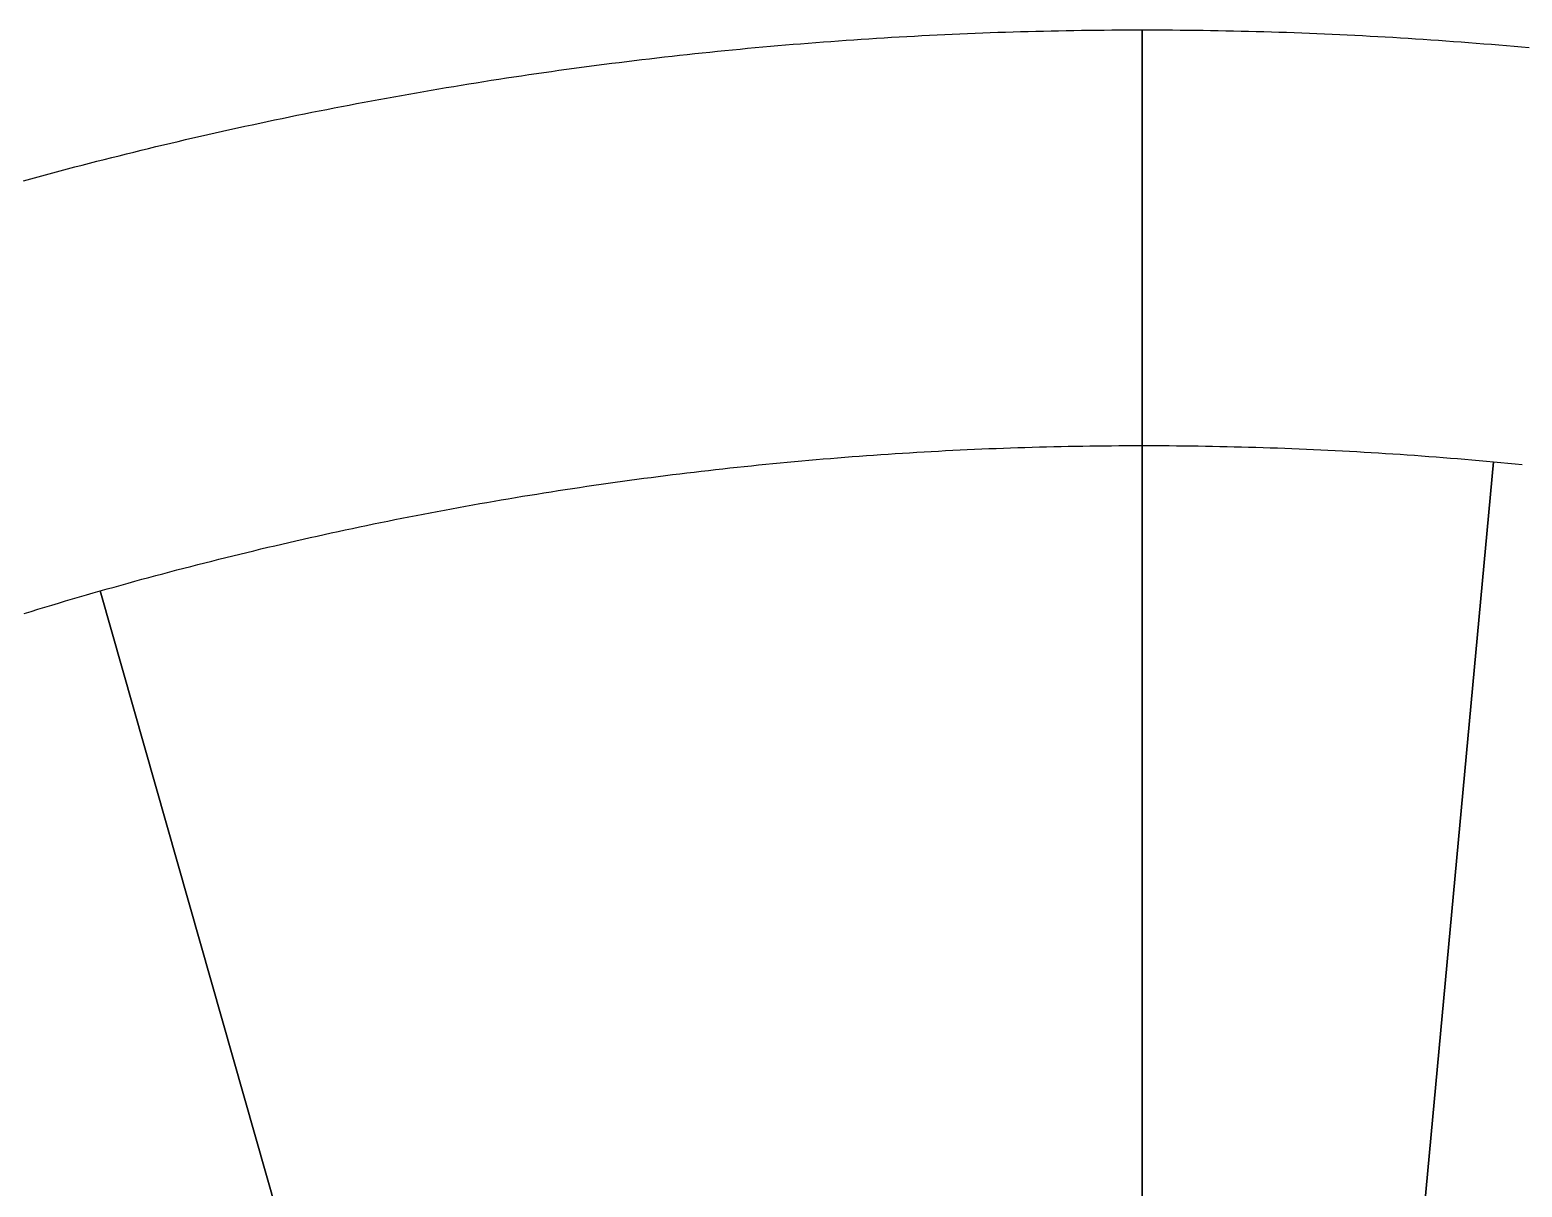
# Model space of a CAD drawing. Extents: x -25400 to 25400, y -24113 to 25400.
# Drawn here: x -6690 to 2285, y 18440 to 25400 of the extents above; entities that cross this region are included whole.
import ezdxf

# ---------------------------------------------------------------- set-up
doc = ezdxf.new("R2010")
doc.units = 0
doc.layers.add('L0D0', color=1, linetype='CONTINUOUS')

msp = doc.modelspace()

# ---------------------------------------------------------------- linework, layer by layer
at = {"layer": 'L0D0'}
for points in [[(-6728.38, 24492.629), (-6684.3, 24504.696), (-6640.197, 24516.684), (-6596.074, 24528.592), (-6551.929, 24540.42), (-6507.762, 24552.17), (-6463.575, 24563.839), (-6419.366, 24575.43), (-6375.137, 24586.94), (-6330.887, 24598.371), (-6286.617, 24609.723), (-6242.326, 24620.994), (-6198.016, 24632.186), (-6153.685, 24643.299), (-6109.334, 24654.331), (-6064.963, 24665.284), (-6020.573, 24676.157), (-5976.163, 24686.949), (-5931.734, 24697.662), (-5887.286, 24708.295), (-5842.819, 24718.849), (-5798.332, 24729.322), (-5753.827, 24739.714), (-5709.304, 24750.027), (-5664.761, 24760.26), (-5620.201, 24770.413), (-5575.622, 24780.485), (-5531.026, 24790.477), (-5486.411, 24800.389), (-5441.778, 24810.221), (-5397.128, 24819.972), (-5352.461, 24829.643), (-5307.776, 24839.233), (-5263.074, 24848.743), (-5218.355, 24858.173), (-5173.619, 24867.522), (-5128.866, 24876.791), (-5084.097, 24885.979), (-5039.311, 24895.087), (-4994.509, 24904.114), (-4949.691, 24913.06), (-4904.857, 24921.926), (-4860.007, 24930.711), (-4815.141, 24939.415), (-4770.259, 24948.039), (-4725.362, 24956.581), (-4680.45, 24965.043), (-4635.523, 24973.424), (-4590.58, 24981.725), (-4545.623, 24989.944), (-4500.651, 24998.083), (-4455.665, 25006.14), (-4410.664, 25014.117), (-4365.648, 25022.013), (-4320.619, 25029.827), (-4275.576, 25037.561), (-4230.519, 25045.213), (-4185.448, 25052.785), (-4140.363, 25060.275), (-4095.265, 25067.684), (-4050.154, 25075.012), (-4005.03, 25082.259), (-3959.893, 25089.425), (-3914.743, 25096.509), (-3869.58, 25103.513), (-3824.405, 25110.435), (-3779.217, 25117.275), (-3734.018, 25124.035), (-3688.806, 25130.713), (-3643.582, 25137.309), (-3598.346, 25143.824), (-3553.099, 25150.258), (-3507.84, 25156.611), (-3462.57, 25162.882), (-3417.289, 25169.071), (-3371.996, 25175.179), (-3326.693, 25181.206), (-3281.379, 25187.151), (-3236.054, 25193.014), (-3190.719, 25198.796), (-3145.373, 25204.496), (-3100.017, 25210.115), (-3054.652, 25215.652), (-3009.276, 25221.107), (-2963.891, 25226.481), (-2918.496, 25231.773), (-2873.091, 25236.984), (-2827.677, 25242.112), (-2782.255, 25247.159), (-2736.823, 25252.125), (-2691.382, 25257.008), (-2645.932, 25261.81), (-2600.474, 25266.53), (-2555.008, 25271.168), (-2509.533, 25275.724), (-2464.05, 25280.199), (-2418.559, 25284.592), (-2373.061, 25288.902), (-2327.554, 25293.131), (-2282.041, 25297.278), (-2236.519, 25301.343), (-2190.991, 25305.327), (-2145.455, 25309.228), (-2099.913, 25313.047), (-2054.363, 25316.785), (-2008.807, 25320.44), (-1963.245, 25324.014), (-1917.676, 25327.505), (-1872.101, 25330.915), (-1826.52, 25334.242), (-1780.933, 25337.488), (-1735.34, 25340.651), (-1689.741, 25343.732), (-1644.137, 25346.732), (-1598.528, 25349.649), (-1552.914, 25352.484), (-1507.294, 25355.237), (-1461.67, 25357.908), (-1416.041, 25360.497), (-1370.407, 25363.004), (-1324.769, 25365.429), (-1279.127, 25367.772), (-1233.48, 25370.032), (-1187.83, 25372.21), (-1142.176, 25374.307), (-1096.518, 25376.321), (-1050.856, 25378.253), (-1005.191, 25380.102), (-959.523, 25381.87), (-913.851, 25383.555), (-868.177, 25385.158), (-822.5, 25386.679), (-776.82, 25388.118), (-731.138, 25389.475), (-685.453, 25390.749), (-639.766, 25391.942), (-594.077, 25393.052), (-548.387, 25394.079), (-502.694, 25395.025), (-457, 25395.888), (-411.304, 25396.67), (-365.607, 25397.369), (-319.909, 25397.985), (-274.209, 25398.52), (-228.509, 25398.972), (-182.808, 25399.342), (-137.107, 25399.63), (-91.405, 25399.836), (-45.702, 25399.959), (0, 25400), (0, 0)], [(0, 0), (0, 25400), (45.702, 25399.959), (91.405, 25399.836), (137.107, 25399.63), (182.808, 25399.342), (228.509, 25398.972), (274.209, 25398.52), (319.909, 25397.985), (365.607, 25397.369), (411.304, 25396.67), (457, 25395.888), (502.694, 25395.025), (548.387, 25394.079), (594.077, 25393.052), (639.766, 25391.942), (685.453, 25390.749), (731.138, 25389.475), (776.82, 25388.118), (822.5, 25386.679), (868.177, 25385.158), (913.851, 25383.555), (959.523, 25381.87), (1005.191, 25380.102), (1050.856, 25378.253), (1096.518, 25376.321), (1142.176, 25374.307), (1187.83, 25372.21), (1233.48, 25370.032), (1279.127, 25367.772), (1324.769, 25365.429), (1370.407, 25363.004), (1416.041, 25360.497), (1461.67, 25357.908), (1507.294, 25355.237), (1552.914, 25352.484), (1598.528, 25349.649), (1644.137, 25346.732), (1689.741, 25343.732), (1735.34, 25340.651), (1780.933, 25337.488), (1826.52, 25334.242), (1872.101, 25330.915), (1917.676, 25327.505), (1963.245, 25324.014), (2008.807, 25320.44), (2054.363, 25316.785), (2099.913, 25313.047), (2145.455, 25309.228), (2190.991, 25305.327), (2236.519, 25301.343), (2282.041, 25297.278), (2327.554, 25293.131)], [(0, 0), (2112.945, 22802.313), (2156.161, 22798.267), (2199.368, 22794.139), (2242.568, 22789.93), (2285.759, 22785.638)], [(-6724.707, 21890.37), (-6683.205, 21903.077), (-6641.678, 21915.705), (-6600.127, 21928.254), (-6558.553, 21940.724), (-6516.956, 21953.116), (-6475.334, 21965.428), (-6433.69, 21977.662), (-6392.022, 21989.817), (-6350.332, 22001.893), (-6308.618, 22013.89), (-6266.882, 22025.807), (0, 0), (-13800.333, 18274.595)]]:
    msp.add_lwpolyline(points, dxfattribs=at)
msp.add_lwpolyline([(0, 0), (-6266.882, 22025.807), (-6225.124, 22037.646), (-6183.343, 22049.405), (-6141.54, 22061.085), (-6099.715, 22072.686), (-6057.868, 22084.208), (-6015.999, 22095.65), (-5974.109, 22107.013), (-5932.197, 22118.297), (-5890.263, 22129.501), (-5848.309, 22140.625), (-5806.334, 22151.67), (-5764.337, 22162.636), (-5722.32, 22173.521), (-5680.283, 22184.327), (-5638.225, 22195.054), (-5596.147, 22205.701), (-5554.049, 22216.268), (-5511.93, 22226.755), (-5469.792, 22237.162), (-5427.635, 22247.489), (-5385.458, 22257.737), (-5343.261, 22267.904), (-5301.045, 22277.992), (-5258.811, 22287.999), (-5216.557, 22297.927), (-5174.284, 22307.774), (-5131.993, 22317.541), (-5089.684, 22327.228), (-5047.356, 22336.835), (-5005.011, 22346.361), (-4962.647, 22355.808), (-4920.265, 22365.174), (-4877.866, 22374.459), (-4835.449, 22383.664), (-4793.015, 22392.789), (-4750.563, 22401.834), (-4708.095, 22410.797), (-4665.609, 22419.681), (-4623.107, 22428.484), (-4580.588, 22437.206), (-4538.053, 22445.848), (-4495.502, 22454.409), (-4452.934, 22462.889), (-4410.35, 22471.289), (-4367.751, 22479.608), (-4325.135, 22487.846), (-4282.505, 22496.003), (-4239.859, 22504.08), (-4197.197, 22512.075), (-4154.521, 22519.99), (-4111.829, 22527.824), (-4069.123, 22535.577), (-4026.402, 22543.249), (-3983.667, 22550.84), (-3940.918, 22558.35), (-3898.154, 22565.779), (-3855.376, 22573.127), (-3812.585, 22580.394), (-3769.779, 22587.58), (-3726.961, 22594.684), (-3684.128, 22601.708), (-3641.283, 22608.65), (-3598.425, 22615.511), (-3555.553, 22622.291), (-3512.669, 22628.989), (-3469.772, 22635.607), (-3426.863, 22642.142), (-3383.941, 22648.597), (-3341.007, 22654.97), (-3298.062, 22661.262), (-3255.104, 22667.472), (-3212.135, 22673.601), (-3169.154, 22679.649), (-3126.162, 22685.615), (-3083.158, 22691.499), (-3040.144, 22697.302), (-2997.118, 22703.024), (-2954.082, 22708.664), (-2911.035, 22714.222), (-2867.978, 22719.699), (-2824.91, 22725.094), (-2781.833, 22730.407), (-2738.745, 22735.639), (-2695.647, 22740.789), (-2652.54, 22745.857), (-2609.423, 22750.844), (-2566.297, 22755.749), (-2523.162, 22760.572), (-2480.017, 22765.314), (-2436.864, 22769.974), (-2393.702, 22774.551), (-2350.531, 22779.047), (-2307.352, 22783.462), (-2264.165, 22787.794), (-2220.969, 22792.045), (-2177.765, 22796.213), (-2134.554, 22800.3), (-2091.335, 22804.305), (-2048.108, 22808.228), (-2004.874, 22812.069), (-1961.633, 22815.828), (-1918.385, 22819.505), (-1875.13, 22823.1), (-1831.868, 22826.613), (-1788.6, 22830.044), (-1745.325, 22833.393), (-1702.044, 22836.66), (-1658.757, 22839.845), (-1615.464, 22842.948), (-1572.165, 22845.969), (-1528.86, 22848.908), (-1485.55, 22851.764), (-1442.235, 22854.539), (-1398.914, 22857.232), (-1355.588, 22859.842), (-1312.258, 22862.37), (-1268.923, 22864.817), (-1225.583, 22867.181), (-1182.239, 22869.462), (-1138.89, 22871.662), (-1095.538, 22873.78), (-1052.181, 22875.815), (-1008.821, 22877.768), (-965.457, 22879.639), (-922.09, 22881.428), (-878.719, 22883.135), (-835.346, 22884.759), (-791.969, 22886.301), (-748.589, 22887.761), (-705.207, 22889.139), (-661.822, 22890.435), (-618.435, 22891.648), (-575.045, 22892.779), (-531.654, 22893.828), (-488.26, 22894.794), (-444.865, 22895.679), (-401.468, 22896.481), (-358.07, 22897.2), (-314.671, 22897.838), (-271.27, 22898.393), (-227.868, 22898.866), (-184.466, 22899.257), (-141.063, 22899.566), (-97.659, 22899.792), (-54.255, 22899.936), (-10.851, 22899.997), (32.553, 22899.977), (75.957, 22899.874), (119.361, 22899.689), (162.764, 22899.422), (206.167, 22899.072), (249.569, 22898.64), (292.97, 22898.126), (336.371, 22897.529), (379.769, 22896.851), (423.167, 22896.09), (466.563, 22895.247), (509.957, 22894.321), (553.35, 22893.314), (596.74, 22892.224), (640.129, 22891.051), (683.515, 22889.797), (726.898, 22888.46), (770.279, 22887.042), (813.658, 22885.54), (857.033, 22883.957), (900.405, 22882.292), (943.774, 22880.544), (987.14, 22878.714), (1030.502, 22876.802), (1073.86, 22874.808), (1117.215, 22872.731), (1160.565, 22870.573), (1203.911, 22868.332), (1247.253, 22866.009), (1290.591, 22863.604), (1333.924, 22861.116), (1377.252, 22858.547), (1420.575, 22855.896), (1463.893, 22853.162), (1507.206, 22850.346), (1550.513, 22847.449), (1593.815, 22844.469), (1637.111, 22841.407), (1680.401, 22838.263), (1723.685, 22835.037), (1766.963, 22831.729), (1810.235, 22828.339), (1853.5, 22824.867), (1896.759, 22821.313), (1940.01, 22817.676), (1983.255, 22813.958), (2026.492, 22810.158), (2069.723, 22806.277), (2112.945, 22802.313)], close=True, dxfattribs=at)

doc.saveas('drawing.dxf')
